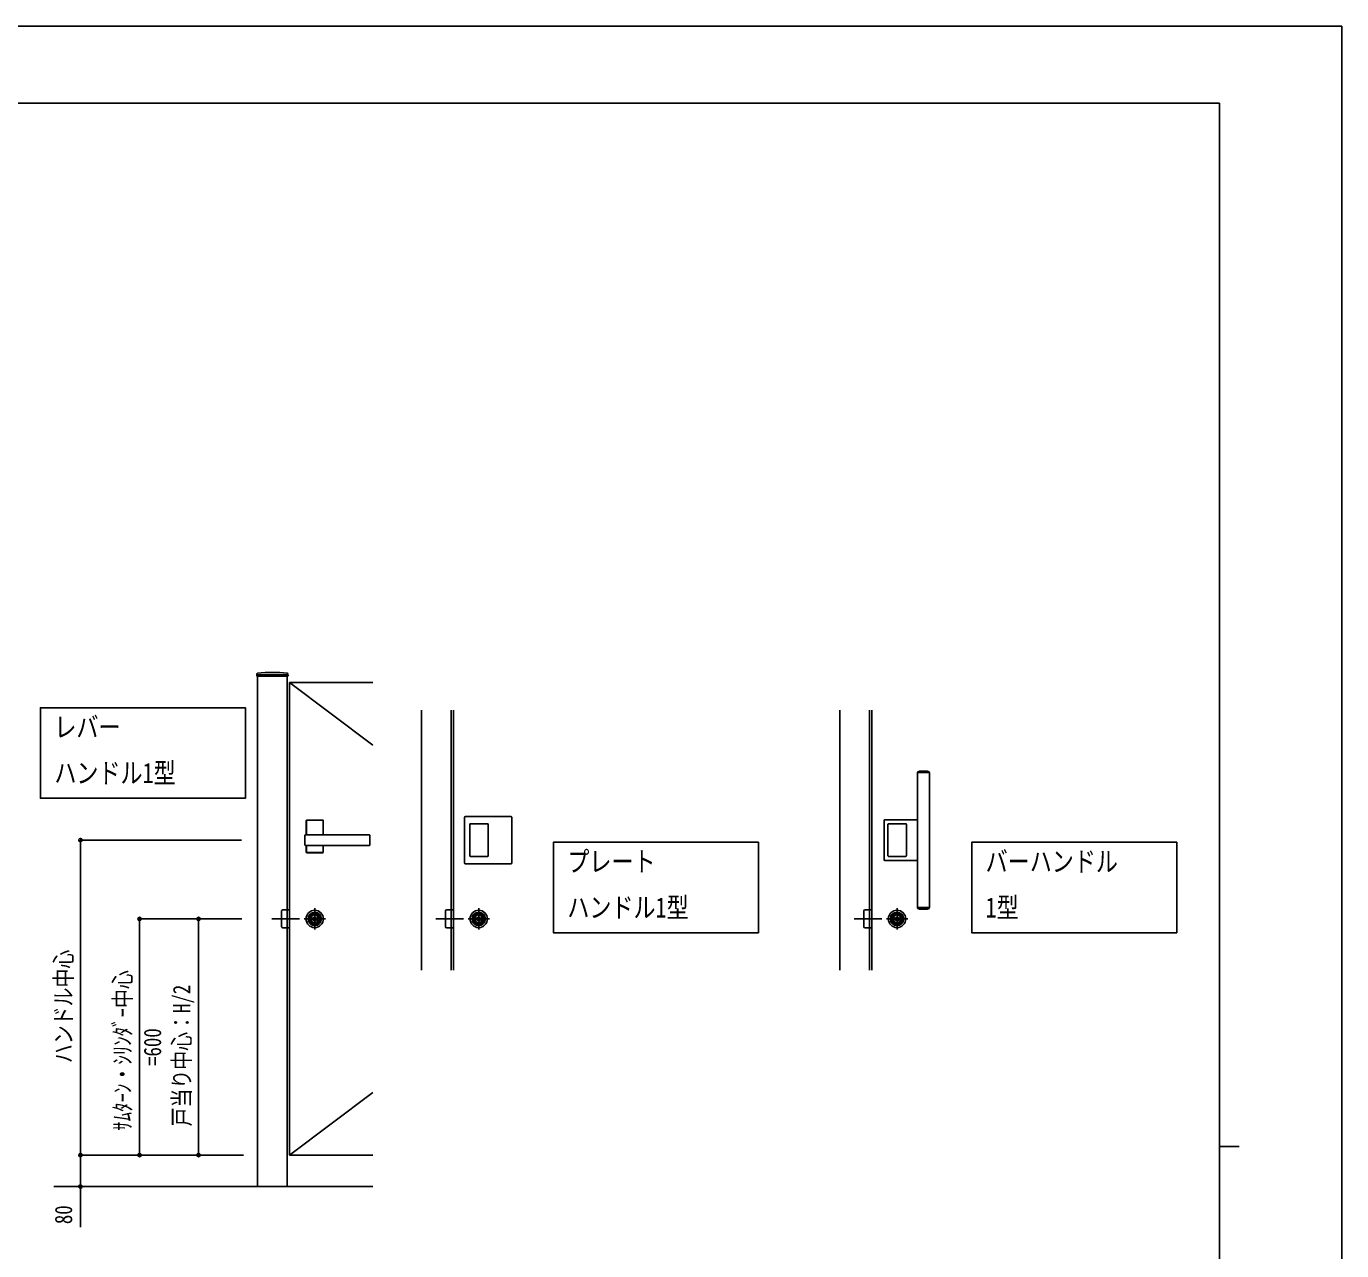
# Model space of a CAD drawing. Units: millimetres, scale not verified. Extents: x -4205 to 4205, y -2970 to 2970.
# Drawn here: x 864 to 4205, y -140 to 2970 of the extents above; entities that cross this region are included whole.
import ezdxf
from ezdxf.enums import TextEntityAlignment as Align

# ---------------------------------------------------------------- set-up
doc = ezdxf.new("R2010")
doc.units = ezdxf.units.MM
doc.header["$LTSCALE"] = 12
for name, color, linetype in [('0-2_USER1', 3, 'Continuous'), ('0-3_YKK_A1', 4, 'Continuous'), ('0-4_YKK_D', 6, 'Continuous'), ('0-5_YKK_ZWAK', 7, 'Continuous')]:
    doc.layers.add(name, color=color, linetype=linetype)
doc.styles.add('ＭＳ ゴシック', font='')
doc.styles.get('ＭＳ ゴシック').set_extended_font_data('MS Gothic')

msp = doc.modelspace()

# ---------------------------------------------------------------- linework, layer by layer
at = {"layer": '0-2_USER1'}
for points in [[(900.07, 1129.23), (900.07, 1239.23), (1420.68, 1239.23), (1420.68, 1009.23), (900.07, 1009.23)], [(2202.88, 787.67), (2202.88, 897.67), (2723.5, 897.67), (2723.5, 667.67), (2202.88, 667.67)], [(3265.37, 787.67), (3265.37, 897.67), (3785.99, 897.67), (3785.99, 667.67), (3265.37, 667.67)]]:
    msp.add_lwpolyline(points, close=True, dxfattribs=at)
at = {"layer": '0-3_YKK_A1'}
for p, q in [((1449.85, 1324.96), (1449.59, 1320.09)), ((1450.09, 1319.56), (1528.29, 1319.56)), ((1451.69, 1323.06), (1451.69, 1319.56)), ((1451.69, 23.06), (1451.69, 1319.56)), ((1526.69, 23.06), (1526.69, 1319.56)), ((1528.54, 1324.96), (1528.79, 1320.09)), ((1532.69, 1303.06), (1744.19, 1144.44)), ((1868.19, 573.06), (1868.19, 1233)), ((1943.19, 573.06), (1943.19, 1233)), ((1949.19, 1233), (1949.19, 573.06)), ((2930.68, 573.06), (2930.68, 1233)), ((3005.68, 573.06), (3005.68, 1233)), ((3011.68, 1233), (3011.68, 573.06)), ((3127.68, 1074.53), (3127.68, 731.53)), ((3155.68, 1074.53), (3127.68, 1074.53)), ((3127.98, 1075.9), (3127.98, 1074.53)), ((3128.97, 1076.34), (3156.4, 1076.34)), ((3152.43, 1078.03), (3132.93, 1078.03)), ((3157.68, 1074.53), (3155.68, 1074.53)), ((3157.38, 1074.53), (3157.38, 1075.9)), ((3157.68, 1074.53), (3157.68, 731.53)), ((1575.19, 916.28), (1575.19, 952.53)), ((1575.43, 952.3), (1575.43, 916.28)), ((1576.69, 954.03), (1616.69, 954.03)), ((1616.46, 953.8), (1576.93, 953.8)), ((1617.96, 916.28), (1617.96, 952.3)), ((1618.19, 952.53), (1618.19, 916.28)), ((1977.19, 845.03), (1977.19, 961.03)), ((1977.19, 845.03), (1977.19, 961.03)), ((1979.19, 963.03), (2095.19, 963.03)), ((1979.19, 963.03), (2095.19, 963.03)), ((1990.19, 862.97), (1990.19, 942.97)), ((2035.69, 944.47), (1991.69, 944.47)), ((2033.19, 963.51), (2033.19, 963.03)), ((2037.19, 942.97), (2037.19, 862.97)), ((2097.19, 961.03), (2097.19, 845.03)), ((3042.68, 853.53), (3042.68, 952.53)), ((3044.68, 954.53), (3127.68, 954.53)), ((3052.68, 863.03), (3052.68, 943.03)), ((3098.18, 944.53), (3054.18, 944.53)), ((3099.68, 943.03), (3099.68, 863.03)), ((1571.69, 890.78), (1571.69, 915.28)), ((1735.69, 916.28), (1572.69, 916.28)), ((1736.69, 890.78), (1736.69, 915.28)), ((1735.69, 889.78), (1572.69, 889.78)), ((1575.19, 872.53), (1575.19, 889.78)), ((1575.43, 889.78), (1575.43, 872.76)), ((1616.69, 871.03), (1576.69, 871.03)), ((1576.93, 871.26), (1616.46, 871.26)), ((1617.96, 872.76), (1617.96, 889.78)), ((1618.19, 889.78), (1618.19, 872.53)), ((2095.19, 843.03), (1979.19, 843.03)), ((2095.19, 843.03), (1979.19, 843.03)), ((1991.69, 861.47), (2035.69, 861.47)), ((3044.68, 851.53), (3127.68, 851.53)), ((3054.18, 861.53), (3098.18, 861.53)), ((1487.69, 703.06), (1557.69, 703.06)), ((1512.69, 723.06), (1512.69, 683.06)), ((1569.69, 703.03), (1623.69, 703.03)), ((1589.99, 701.38), (1589.99, 704.68)), ((1592.51, 704.68), (1589.99, 704.68)), ((1592.53, 702.09), (1592.53, 703.97)), ((1592.83, 704.27), (1593.48, 704.27)), ((1592.83, 701.79), (1593.48, 701.79)), ((1593.59, 704.31), (1593.78, 704.44)), ((1593.59, 701.75), (1593.78, 701.63)), ((1593.78, 704.44), (1594.85, 704.44)), ((1593.78, 701.63), (1594.85, 701.63)), ((1594.85, 704.44), (1594.95, 704.07)), ((1594.85, 701.63), (1595, 702.2)), ((1595.09, 704.07), (1594.95, 704.07)), ((1595.19, 702.35), (1595.38, 702.35)), ((1595.66, 703.16), (1595.37, 703.88)), ((1595.65, 702), (1595.57, 702.22)), ((1595.65, 702), (1596.81, 702)), ((1595.8, 703.07), (1596.02, 703.07)), ((1596.17, 703.19), (1596.28, 703.82)), ((1597.73, 704.07), (1596.58, 704.07)), ((1596.69, 676.03), (1596.69, 730.03)), ((1597.21, 702.87), (1597.1, 702.24)), ((1597.59, 702.99), (1597.36, 702.99)), ((1597.73, 704.07), (1597.81, 703.84)), ((1597.73, 702.9), (1598.02, 702.18)), ((1598.19, 703.71), (1598, 703.71)), ((1598.29, 702), (1598.44, 702)), ((1598.54, 704.44), (1598.38, 703.86)), ((1598.54, 701.63), (1598.44, 702)), ((1599.61, 704.44), (1598.54, 704.44)), ((1599.79, 704.31), (1599.61, 704.44)), ((1600.55, 704.27), (1599.91, 704.27)), ((1600.55, 701.79), (1599.91, 701.79)), ((1600.85, 702.09), (1600.85, 703.97)), ((1603.39, 704.68), (1600.88, 704.68)), ((1603.39, 701.38), (1603.39, 704.68)), ((1904.19, 703.06), (1974.19, 703.06)), ((1929.19, 723.06), (1929.19, 683.06)), ((1986.19, 703.03), (2040.19, 703.03)), ((2006.49, 701.38), (2006.49, 704.68)), ((2009, 704.68), (2006.49, 704.68)), ((2009.03, 702.09), (2009.03, 703.97)), ((2009.33, 704.27), (2009.97, 704.27)), ((2009.33, 701.79), (2009.97, 701.79)), ((2010.09, 704.31), (2010.27, 704.44)), ((2010.09, 701.75), (2010.27, 701.63)), ((2010.27, 704.44), (2011.34, 704.44)), ((2010.27, 701.63), (2011.34, 701.63)), ((2011.34, 704.44), (2011.44, 704.07)), ((2011.34, 701.63), (2011.5, 702.2)), ((2011.58, 704.07), (2011.44, 704.07)), ((2011.69, 702.35), (2011.88, 702.35)), ((2012.15, 703.16), (2011.86, 703.88)), ((2012.15, 702), (2012.07, 702.22)), ((2012.15, 702), (2013.3, 702)), ((2012.29, 703.07), (2012.52, 703.07)), ((2012.67, 703.19), (2012.78, 703.82)), ((2014.23, 704.07), (2013.07, 704.07)), ((2013.19, 676.03), (2013.19, 730.03)), ((2013.71, 702.87), (2013.6, 702.24)), ((2014.08, 702.99), (2013.85, 702.99)), ((2014.22, 702.9), (2014.51, 702.18)), ((2014.23, 704.07), (2014.31, 703.84)), ((2014.68, 703.71), (2014.5, 703.71)), ((2014.79, 702), (2014.93, 702)), ((2015.03, 704.44), (2014.88, 703.86)), ((2015.03, 701.63), (2014.93, 702)), ((2016.1, 704.44), (2015.03, 704.44)), ((2016.29, 704.31), (2016.1, 704.44)), ((2017.05, 704.27), (2016.4, 704.27)), ((2017.05, 701.79), (2016.4, 701.79)), ((2017.35, 702.09), (2017.35, 703.97)), ((2019.89, 704.68), (2017.37, 704.68)), ((2019.89, 701.38), (2019.89, 704.68)), ((2966.68, 703.06), (3036.68, 703.06)), ((2991.68, 723.06), (2991.68, 683.06)), ((3048.68, 703.03), (3102.68, 703.03)), ((3068.98, 701.38), (3068.98, 704.68)), ((3071.5, 704.68), (3068.98, 704.68)), ((3071.52, 702.09), (3071.52, 703.97)), ((3071.82, 704.27), (3072.47, 704.27)), ((3071.82, 701.79), (3072.47, 701.79)), ((3072.58, 704.31), (3072.77, 704.44)), ((3072.58, 701.75), (3072.77, 701.63)), ((3072.77, 704.44), (3073.84, 704.44)), ((3072.77, 701.63), (3073.84, 701.63)), ((3073.84, 704.44), (3073.94, 704.07)), ((3073.84, 701.63), (3073.99, 702.2)), ((3074.08, 704.07), (3073.94, 704.07)), ((3074.19, 702.35), (3074.37, 702.35)), ((3074.65, 703.16), (3074.36, 703.88)), ((3074.64, 702), (3074.56, 702.22)), ((3074.64, 702), (3075.8, 702)), ((3074.79, 703.07), (3075.02, 703.07)), ((3075.16, 703.19), (3075.27, 703.82)), ((3076.72, 704.07), (3075.57, 704.07)), ((3075.68, 676.03), (3075.68, 730.03)), ((3076.2, 702.87), (3076.09, 702.24)), ((3076.58, 702.99), (3076.35, 702.99)), ((3076.72, 704.07), (3076.8, 703.84)), ((3076.72, 702.9), (3077.01, 702.18)), ((3077.18, 703.71), (3076.99, 703.71)), ((3077.29, 702), (3077.43, 702)), ((3077.53, 704.44), (3077.37, 703.86)), ((3077.53, 701.63), (3077.43, 702)), ((3078.6, 704.44), (3077.53, 704.44)), ((3078.78, 704.31), (3078.6, 704.44)), ((3079.54, 704.27), (3078.9, 704.27)), ((3079.54, 701.79), (3078.9, 701.79)), ((3079.84, 702.09), (3079.84, 703.97)), ((3082.38, 704.68), (3079.87, 704.68)), ((3082.38, 701.38), (3082.38, 704.68)), ((3127.68, 731.53), (3157.68, 731.53)), ((3127.98, 731.53), (3127.98, 730.16)), ((3156.4, 729.72), (3128.97, 729.72)), ((3132.93, 728.03), (3152.43, 728.03)), ((3157.38, 730.16), (3157.38, 731.53)), ((1515.69, 680.06), (1532.69, 680.06)), ((1592.51, 701.38), (1589.99, 701.38)), ((1603.39, 701.38), (1600.88, 701.38)), ((1932.19, 680.06), (1949.19, 680.06)), ((2009, 701.38), (2006.49, 701.38)), ((2019.89, 701.38), (2017.37, 701.38)), ((2994.68, 680.06), (3011.68, 680.06)), ((3071.5, 701.38), (3068.98, 701.38)), ((3082.38, 701.38), (3079.87, 701.38)), ((1744.19, 261.69), (1532.69, 103.06)), ((933.85, 23.06), (1744.19, 23.06))]:
    msp.add_line(p, q, dxfattribs=at)
for points in [[(1451.69, 1323.06), (1526.69, 1323.06), (1526.69, 1319.56)], [(1744.19, 1303.06), (1532.69, 1303.06), (1532.69, 103.06), (1744.19, 103.06)], [(1532.69, 680.06), (1532.69, 726.06), (1515.69, 726.06)], [(1599.79, 701.75), (1599.61, 701.63), (1598.54, 701.63)], [(1949.19, 680.06), (1949.19, 726.06), (1932.19, 726.06)], [(2016.29, 701.75), (2016.1, 701.63), (2015.03, 701.63)], [(3011.68, 680.06), (3011.68, 726.06), (2994.68, 726.06)], [(3078.78, 701.75), (3078.6, 701.63), (3077.53, 701.63)]]:
    msp.add_lwpolyline(points, dxfattribs=at)
for centre, radius in [((1596.69, 703.03), 22), ((1596.69, 703.03), 17), ((1596.69, 703.03), 14.4), ((1596.69, 703.03), 14), ((1596.69, 703.03), 11.1), ((1596.69, 703.03), 10.9), ((1596.69, 703.03), 9.9), ((1596.69, 703.03), 4.3), ((2013.19, 703.03), 22), ((2013.19, 703.03), 17), ((2013.19, 703.03), 14.4), ((2013.19, 703.03), 14), ((2013.19, 703.03), 11.1), ((2013.19, 703.03), 10.9), ((2013.19, 703.03), 9.9), ((2013.19, 703.03), 4.3), ((3075.68, 703.03), 22), ((3075.68, 703.03), 17), ((3075.68, 703.03), 14.4), ((3075.68, 703.03), 14), ((3075.68, 703.03), 11.1), ((3075.68, 703.03), 10.9), ((3075.68, 703.03), 9.9), ((3075.68, 703.03), 4.3)]:
    msp.add_circle(centre, radius, dxfattribs=at)
for centre, radius, start, end in [((1450.09, 1320.06), 0.5, 177, 270), ((1451.85, 1324.86), 2, 96.74435, 177), ((1489.19, 1009.06), 320, 83.25565, 96.74435), ((1526.54, 1324.86), 2, 3, 83.25565), ((1528.29, 1320.06), 0.5, 270, 3), ((3128.78, 1075.9), 0.8, 110.76843, 180), ((3142.68, 1039.25), 40, 104.21682, 110.76843), ((3132.93, 1077.73), 0.3, 90, 104.21682), ((3132.93, 1077.73), 0.3, 61.29529, 90), ((3142.68, 1095.54), 20, 241.29529, 250.4307), ((3136.08, 1076.97), 0.3, 250.4307, 279.9206), ((3142.68, 1039.25), 38, 80.0794, 99.9206), ((3149.28, 1076.97), 0.3, 260.0794, 289.5693), ((3142.68, 1095.54), 20, 289.5693, 298.70471), ((3152.43, 1077.73), 0.3, 90, 118.70471), ((3152.43, 1077.73), 0.3, 75.78318, 90), ((3142.68, 1039.25), 40, 69.23157, 75.78318), ((3156.58, 1075.9), 0.8, 0, 69.23157), ((1576.69, 952.53), 1.5, 90, 180), ((1576.93, 952.3), 1.5, 90, 180), ((1616.46, 952.3), 1.5, 0, 90), ((1616.69, 952.53), 1.5, 0, 90), ((1979.19, 961.03), 2, 90, 180), ((1991.69, 942.97), 1.5, 90, 180), ((1991.69, 942.97), 1.5, 90, 180), ((2035.69, 942.97), 1.5, 0, 90), ((2035.69, 942.97), 1.5, 0, 90), ((2095.19, 961.03), 2, 0, 90), ((3044.68, 952.53), 2, 90, 180), ((3054.18, 943.03), 1.5, 90, 180), ((3054.18, 943.03), 1.5, 90, 180), ((3098.18, 943.03), 1.5, 0, 90), ((3098.18, 943.03), 1.5, 0, 90), ((1572.69, 915.28), 1, 90, 180), ((1735.69, 915.28), 1, 0, 90), ((1572.69, 890.78), 1, 180, 270), ((1576.69, 872.53), 1.5, 180, 270), ((1576.93, 872.76), 1.5, 180, 270), ((1616.46, 872.76), 1.5, 270, 0), ((1616.69, 872.53), 1.5, 270, 0), ((1735.69, 890.78), 1, 270, 0), ((1979.19, 845.03), 2, 180, 270), ((1991.69, 862.97), 1.5, 180, 270), ((1991.69, 862.97), 1.5, 180, 270), ((2035.69, 862.97), 1.5, 270, 0), ((2035.69, 862.97), 1.5, 270, 0), ((2095.19, 845.03), 2, 270, 0), ((3044.68, 853.53), 2, 180, 270), ((3054.18, 863.03), 1.5, 180, 270), ((3054.18, 863.03), 1.5, 180, 270), ((3098.18, 863.03), 1.5, 270, 0), ((3098.18, 863.03), 1.5, 270, 0), ((1515.69, 723.06), 3, 90, 180), ((1596.69, 703.03), 5.65, 163.01998, 196.97968), ((1596.69, 703.03), 4.5, 21.51019, 158.48981), ((1592.83, 703.97), 0.3, 90, 180), ((1592.83, 702.09), 0.3, 180, 270), ((1593.48, 704.47), 0.2, 270, 305), ((1593.48, 701.59), 0.2, 55, 90), ((1595.19, 702.15), 0.2, 90, 165), ((1595.09, 703.77), 0.3, 22, 90), ((1595.38, 702.15), 0.2, 20, 90), ((1595.8, 703.22), 0.15, 202, 270), ((1596.02, 703.22), 0.15, 270, 350), ((1596.58, 703.77), 0.3, 90, 170), ((1596.81, 702.3), 0.3, 270, 350), ((1597.36, 702.84), 0.15, 90, 170), ((1597.59, 702.84), 0.15, 22, 90), ((1598, 703.91), 0.2, 200, 270), ((1598.29, 702.3), 0.3, 202, 270), ((1598.19, 703.91), 0.2, 270, 345), ((1599.91, 704.47), 0.2, 235, 270), ((1599.91, 701.59), 0.2, 90, 125), ((1600.55, 703.97), 0.3, 0, 90), ((1600.55, 702.09), 0.3, 270, 0), ((1596.69, 703.03), 5.65, 343.02032, 16.98002), ((1932.19, 723.06), 3, 90, 180), ((2013.19, 703.03), 5.65, 163.01998, 196.97968), ((2013.19, 703.03), 4.5, 21.51019, 158.48981), ((2009.33, 703.97), 0.3, 90, 180), ((2009.33, 702.09), 0.3, 180, 270), ((2009.97, 704.47), 0.2, 270, 305), ((2009.97, 701.59), 0.2, 55, 90), ((2011.69, 702.15), 0.2, 90, 165), ((2011.58, 703.77), 0.3, 22, 90), ((2011.88, 702.15), 0.2, 20, 90), ((2012.29, 703.22), 0.15, 202, 270), ((2012.52, 703.22), 0.15, 270, 350), ((2013.07, 703.77), 0.3, 90, 170), ((2013.3, 702.3), 0.3, 270, 350), ((2013.85, 702.84), 0.15, 90, 170), ((2014.08, 702.84), 0.15, 22, 90), ((2014.5, 703.91), 0.2, 200, 270), ((2014.79, 702.3), 0.3, 202, 270), ((2014.68, 703.91), 0.2, 270, 345), ((2016.4, 704.47), 0.2, 235, 270), ((2016.4, 701.59), 0.2, 90, 125), ((2017.05, 703.97), 0.3, 0, 90), ((2017.05, 702.09), 0.3, 270, 0), ((2013.19, 703.03), 5.65, 343.02032, 16.98002), ((2994.68, 723.06), 3, 90, 180), ((3075.68, 703.03), 5.65, 163.01998, 196.97968), ((3075.68, 703.03), 4.5, 21.51019, 158.48981), ((3071.82, 703.97), 0.3, 90, 180), ((3071.82, 702.09), 0.3, 180, 270), ((3072.47, 704.47), 0.2, 270, 305), ((3072.47, 701.59), 0.2, 55, 90), ((3074.19, 702.15), 0.2, 90, 165), ((3074.08, 703.77), 0.3, 22, 90), ((3074.37, 702.15), 0.2, 20, 90), ((3074.79, 703.22), 0.15, 202, 270), ((3075.02, 703.22), 0.15, 270, 350), ((3075.57, 703.77), 0.3, 90, 170), ((3075.8, 702.3), 0.3, 270, 350), ((3076.35, 702.84), 0.15, 90, 170), ((3076.58, 702.84), 0.15, 22, 90), ((3076.99, 703.91), 0.2, 200, 270), ((3077.29, 702.3), 0.3, 202, 270), ((3077.18, 703.91), 0.2, 270, 345), ((3078.9, 704.47), 0.2, 235, 270), ((3078.9, 701.59), 0.2, 90, 125), ((3079.54, 703.97), 0.3, 0, 90), ((3079.54, 702.09), 0.3, 270, 0), ((3075.68, 703.03), 5.65, 343.02032, 16.98002), ((3128.78, 730.16), 0.8, 180, 249.23157), ((3142.68, 766.81), 40, 249.23157, 255.78318), ((3132.93, 728.33), 0.3, 255.78318, 270), ((3132.93, 728.33), 0.3, 270, 298.70471), ((3142.68, 710.53), 20, 109.5693, 118.70471), ((3136.08, 729.09), 0.3, 80.0794, 109.5693), ((3142.68, 766.81), 38, 260.0794, 279.9206), ((3149.28, 729.09), 0.3, 70.4307, 99.9206), ((3142.68, 710.53), 20, 61.29529, 70.4307), ((3152.43, 728.33), 0.3, 241.29529, 270), ((3152.43, 728.33), 0.3, 270, 284.21682), ((3142.68, 766.81), 40, 284.21682, 290.76843), ((3156.58, 730.16), 0.8, 290.76843, 0), ((1515.69, 683.06), 3, 180, 270), ((1596.69, 703.03), 4.5, 201.51019, 338.48981), ((1932.19, 683.06), 3, 180, 270), ((2013.19, 703.03), 4.5, 201.51019, 338.48981), ((2994.68, 683.06), 3, 180, 270), ((3075.68, 703.03), 4.5, 201.51019, 338.48981)]:
    msp.add_arc(centre, radius, start, end, dxfattribs=at)
at = {"layer": '0-4_YKK_D'}
for p, q in [((1410.31, 903.06), (1000.69, 903.06)), ((1001.69, 903.06), (1001.69, 103.06)), ((1411.86, 703.06), (1150.69, 703.06)), ((1151.69, 703.06), (1151.69, 103.06)), ((1411.86, 703.06), (1300.69, 703.06)), ((1301.69, 703.06), (1301.69, 103.06)), ((1410.31, 103.06), (1000.69, 103.06)), ((1410.31, 103.06), (1000.69, 103.06)), ((1410.31, 103.06), (1150.69, 103.06)), ((1416.02, 103.06), (1300.69, 103.06)), ((1250.98, 23.06), (1000.69, 23.06))]:
    msp.add_line(p, q, dxfattribs=at)
msp.add_lwpolyline([(1001.69, 103.06), (1001.69, 23.06), (1001.69, -80.34)], dxfattribs=at)
for centre in [(1001.69, 903.06), (1151.69, 703.06), (1301.69, 703.06), (1001.69, 103.06), (1151.69, 103.06), (1301.69, 103.06), (1001.69, 23.06)]:
    msp.add_circle(centre, 4.25, dxfattribs=at)
at = {"layer": '0-5_YKK_ZWAK'}
for p, q in [((3895.02, 2775), (-3904.98, 2775)), ((3895.02, 2775), (3895.02, -2525)), ((3895.02, 125), (3945.02, 125))]:
    msp.add_line(p, q, dxfattribs=at)
msp.add_lwpolyline([(-4205, -2970), (4205, -2970), (4205, 2970), (-4205, 2970)], close=True, dxfattribs=at)

# ---------------------------------------------------------------- texts
at = {"layer": '0-2_USER1', "style": 'ＭＳ ゴシック', "width": 0.8}
for s, p in [('レバー', (935.4, 1149.23)), ('ハンドル1型', (935.4, 1032.57)), ('プレート', (2238.21, 807.67)), ('バーハンドル', (3300.71, 807.67)), ('ハンドル1型', (2238.21, 691)), ('1型', (3300.71, 691))]:
    msp.add_text(s, height=51.32, dxfattribs=at).set_placement(p, align=Align.BOTTOM_LEFT)
at = {"layer": '0-4_YKK_D', "style": 'ＭＳ ゴシック', "width": 0.8}
for s, p in [('ハンドル中心', (993.69, 336.66)), ('ｻﾑﾀｰﾝ・ｼﾘﾝﾀﾞｰ中心', (1143.69, 164.66)), ('戸当り中心：H/2', (1293.69, 175.86)), ('=600', (1219.69, 329.46)), ('80', (993.69, -72.34))]:
    msp.add_text(s, height=43.99, rotation=90, dxfattribs=at).set_placement(p, align=Align.BOTTOM_LEFT)

doc.saveas('drawing.dxf')
